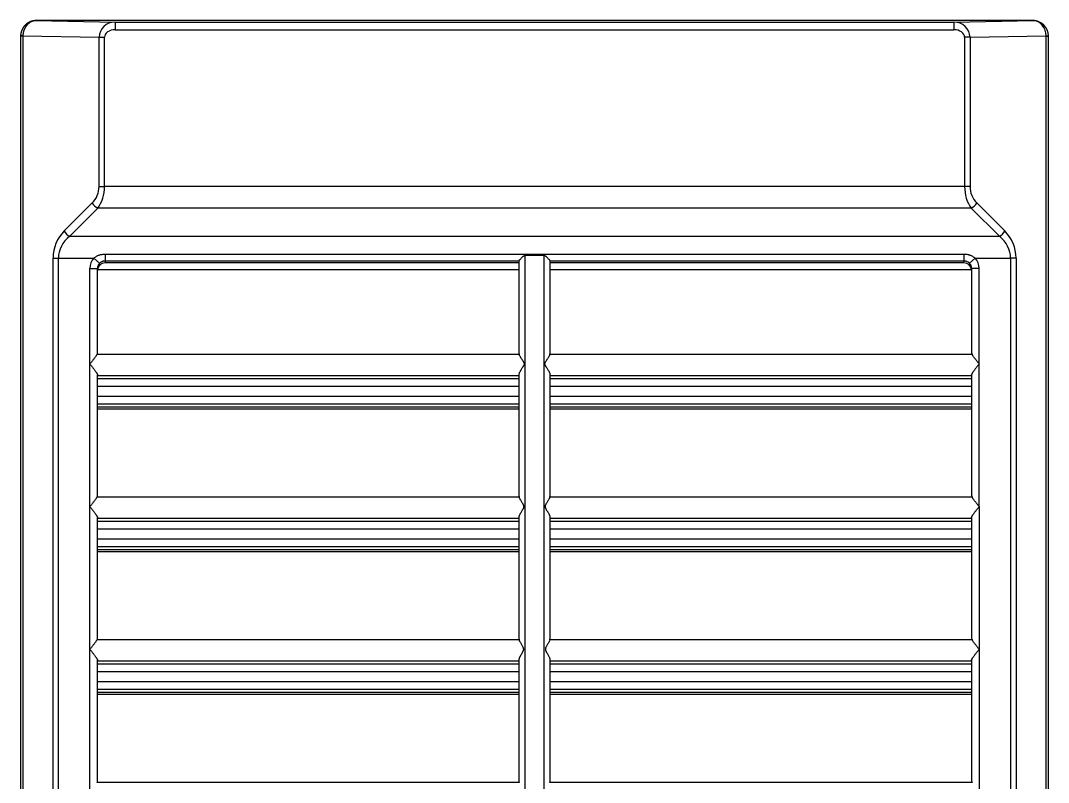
# Model space of a CAD drawing. Header units: millimetres. Extents: x -36 to 4467, y 2 to 3322.
# Drawn here: x 1677.8 to 1744.8, y 1483.2 to 1532.9 of the extents above; entities that cross this region are included whole.
import ezdxf

# ---------------------------------------------------------------- set-up
doc = ezdxf.new("R2010")
doc.units = ezdxf.units.MM

msp = doc.modelspace()

# ---------------------------------------------------------------- linework, layer by layer
for p, q in [((1678.767, 1532.891), (1678.773, 1532.897)), ((1743.772, 1532.897), (1678.773, 1532.897)), ((1743.772, 1532.897), (1743.778, 1532.891)), ((1678.066, 1532.604), (1678.057, 1532.596)), ((1678.767, 1532.891), (1683.928, 1532.801)), ((1683.928, 1532.801), (1683.928, 1532.301)), ((1683.928, 1532.801), (1738.617, 1532.801)), ((1683.928, 1532.301), (1738.617, 1532.301)), ((1738.617, 1532.801), (1743.778, 1532.891)), ((1738.617, 1532.801), (1738.617, 1532.301)), ((1744.488, 1532.596), (1744.48, 1532.604)), ((1677.763, 1531.888), (1677.763, 1420.413)), ((1677.91, 1531.888), (1677.763, 1531.888)), ((1677.91, 1531.894), (1677.91, 1420.415)), ((1677.91, 1531.894), (1682.876, 1531.807)), ((1682.876, 1522.076), (1682.876, 1531.807)), ((1682.876, 1531.807), (1683.23, 1531.807)), ((1683.23, 1522.076), (1683.23, 1531.807)), ((1739.669, 1531.807), (1739.315, 1531.807)), ((1739.315, 1531.807), (1739.315, 1522.076)), ((1739.669, 1531.807), (1744.635, 1531.894)), ((1739.669, 1531.807), (1739.669, 1522.076)), ((1744.635, 1531.888), (1744.782, 1531.888)), ((1744.635, 1420.411), (1744.635, 1531.888)), ((1744.782, 1420.404), (1744.782, 1531.888)), ((1682.876, 1522.076), (1683.23, 1522.076)), ((1739.315, 1522.076), (1683.23, 1522.076)), ((1739.669, 1522.076), (1739.315, 1522.076)), ((1680.608, 1519.186), (1682.437, 1521.015)), ((1740.108, 1521.015), (1741.937, 1519.186)), ((1680.962, 1518.833), (1682.79, 1520.661)), ((1739.755, 1520.661), (1682.79, 1520.661)), ((1739.755, 1520.661), (1741.583, 1518.833)), ((1680.962, 1518.833), (1741.583, 1518.833)), ((1683.273, 1517.675), (1683.273, 1517.239)), ((1683.273, 1517.675), (1739.273, 1517.675)), ((1710.673, 1517.597), (1711.873, 1517.597)), ((1710.673, 1420.756), (1710.673, 1517.597)), ((1711.873, 1517.597), (1711.873, 1420.756)), ((1739.273, 1517.675), (1739.273, 1517.239)), ((1679.876, 1517.419), (1680.23, 1517.419)), ((1679.876, 1420.583), (1679.876, 1517.419)), ((1680.23, 1420.583), (1680.23, 1517.419)), ((1680.23, 1517.419), (1682.54, 1517.419)), ((1682.54, 1517.419), (1682.906, 1517.079)), ((1683.273, 1517.239), (1683.273, 1517.099)), ((1683.273, 1517.239), (1710.273, 1517.239)), ((1710.273, 1517.099), (1683.273, 1517.099)), ((1710.273, 1511.18), (1710.273, 1517.245)), ((1712.273, 1517.245), (1712.273, 1511.18)), ((1712.273, 1517.239), (1739.273, 1517.239)), ((1739.273, 1517.099), (1712.273, 1517.099)), ((1739.273, 1517.099), (1739.273, 1517.239)), ((1740.006, 1517.419), (1739.639, 1517.079)), ((1740.006, 1517.419), (1742.315, 1517.419)), ((1742.315, 1517.419), (1742.315, 1420.583)), ((1742.669, 1517.419), (1742.315, 1517.419)), ((1742.669, 1517.419), (1742.669, 1420.583)), ((1682.273, 1510.514), (1682.273, 1516.738)), ((1682.273, 1516.738), (1682.773, 1516.738)), ((1682.773, 1511.25), (1682.773, 1516.738)), ((1710.273, 1516.646), (1682.775, 1516.646)), ((1739.77, 1516.646), (1712.273, 1516.646)), ((1740.273, 1516.738), (1739.773, 1516.738)), ((1739.773, 1516.738), (1739.773, 1511.25)), ((1740.273, 1510.514), (1740.273, 1516.738)), ((1710.278, 1511.136), (1682.743, 1511.136)), ((1739.802, 1511.136), (1712.267, 1511.136)), ((1682.273, 1501.214), (1682.273, 1510.514)), ((1740.273, 1501.214), (1740.273, 1510.514)), ((1682.773, 1501.95), (1682.773, 1509.807)), ((1682.773, 1509.764), (1710.273, 1509.764)), ((1682.773, 1509.56), (1710.273, 1509.56)), ((1710.273, 1501.876), (1710.273, 1509.853)), ((1712.272, 1509.56), (1739.773, 1509.56)), ((1712.273, 1509.853), (1712.273, 1501.876)), ((1712.273, 1509.764), (1739.773, 1509.764)), ((1739.773, 1509.807), (1739.773, 1501.95)), ((1682.773, 1509.062), (1710.273, 1509.062)), ((1712.272, 1509.062), (1739.773, 1509.062)), ((1710.273, 1508.399), (1682.773, 1508.399)), ((1739.773, 1508.399), (1712.272, 1508.399)), ((1710.273, 1507.9), (1682.773, 1507.9)), ((1710.273, 1507.697), (1682.773, 1507.697)), ((1710.273, 1507.569), (1682.773, 1507.569)), ((1739.773, 1507.9), (1712.272, 1507.9)), ((1739.773, 1507.697), (1712.273, 1507.697)), ((1739.773, 1507.569), (1712.273, 1507.569)), ((1710.277, 1501.836), (1682.743, 1501.836)), ((1739.802, 1501.836), (1712.268, 1501.836)), ((1682.273, 1491.914), (1682.273, 1501.214)), ((1740.273, 1501.214), (1740.273, 1491.914)), ((1682.773, 1492.65), (1682.773, 1500.507)), ((1682.773, 1500.464), (1710.273, 1500.464)), ((1682.773, 1500.26), (1710.273, 1500.26)), ((1710.273, 1492.573), (1710.273, 1500.556)), ((1712.272, 1500.26), (1739.773, 1500.26)), ((1712.273, 1500.556), (1712.273, 1492.573)), ((1712.273, 1500.464), (1739.773, 1500.464)), ((1739.773, 1500.507), (1739.773, 1492.65)), ((1682.773, 1499.762), (1710.273, 1499.762)), ((1712.272, 1499.762), (1739.773, 1499.762)), ((1710.273, 1499.099), (1682.773, 1499.099)), ((1739.773, 1499.099), (1712.272, 1499.099)), ((1710.273, 1498.6), (1682.773, 1498.6)), ((1710.273, 1498.397), (1682.773, 1498.397)), ((1710.273, 1498.269), (1682.773, 1498.269)), ((1739.773, 1498.6), (1712.272, 1498.6)), ((1739.773, 1498.397), (1712.273, 1498.397)), ((1739.773, 1498.269), (1712.273, 1498.269)), ((1710.276, 1492.536), (1682.743, 1492.536)), ((1739.802, 1492.536), (1712.269, 1492.536)), ((1682.273, 1482.614), (1682.273, 1491.914)), ((1740.273, 1491.914), (1740.273, 1482.614)), ((1682.773, 1483.35), (1682.773, 1491.207)), ((1682.773, 1491.164), (1710.273, 1491.164)), ((1682.773, 1490.96), (1710.273, 1490.96)), ((1710.273, 1483.269), (1710.273, 1491.258)), ((1712.272, 1490.96), (1739.773, 1490.96)), ((1712.273, 1491.258), (1712.273, 1483.269)), ((1712.273, 1491.164), (1739.773, 1491.164)), ((1739.773, 1491.207), (1739.773, 1483.35)), ((1682.773, 1490.462), (1710.273, 1490.462)), ((1712.272, 1490.462), (1739.773, 1490.462)), ((1710.273, 1489.799), (1682.773, 1489.799)), ((1739.773, 1489.799), (1712.272, 1489.799)), ((1710.273, 1489.3), (1682.773, 1489.3)), ((1710.273, 1489.097), (1682.773, 1489.097)), ((1710.273, 1488.969), (1682.773, 1488.969)), ((1739.773, 1489.3), (1712.272, 1489.3)), ((1739.773, 1489.097), (1712.273, 1489.097)), ((1739.773, 1488.969), (1712.273, 1488.969)), ((1710.276, 1483.236), (1682.743, 1483.236)), ((1739.802, 1483.236), (1712.269, 1483.236))]:
    msp.add_line(p, q)
for centre, radius, start, end in [((1681.376, 1522.076), 1.5, 315, 0), ((1741.169, 1522.076), 1.5, 180, 225), ((1682.376, 1517.419), 2.5, 135, 180), ((1740.169, 1517.419), 2.5, 0, 45)]:
    msp.add_arc(centre, radius, start, end)
for centre, major_axis, ratio, start_param, end_param in [((1678.773, 1531.897), (0.707, 0.707), 0.999695, 0.785246, 1.128676), ((1743.772, 1531.897), (0.707, -0.707), 0.999695, 1.570793, 2.356347), ((1683.937, 1531.801), (-1.061, 0.019), 0.942785, 4.737071, 6.295526), ((1683.937, 1531.801), (0.707, -0.012), 0.707053, 1.595478, 3.153934), ((1738.608, 1531.801), (1.061, 0.019), 0.942785, 6.270844, 7.8293), ((1738.608, 1531.801), (0.707, 0.012), 0.707053, 6.270844, 7.8293), ((1743.778, 1531.891), (-0.935, 0.365), 0.994995, 3.524353, 5.082808), ((1743.778, 1531.891), (-0.031, 1), 0.857032, 4.688091, 6.246547), ((1678.755, 1531.879), (-0.383, 0.926), 0.987931, 1.16166, 1.174309), ((1744.282, 1531.894), (-0.5, -0.006), 0.01243, 2.356117, 3.158825), ((1744.144, 1531.879), (0.187, 0.466), 0.975947, 5.102961, 5.115608), ((1681.73, 1522.076), (0, 2), 0.75, 3.926991, 4.712389), ((1740.815, 1522.076), (0, 2), 0.75, 1.570796, 2.356194), ((1682.79, 1521.015), (-0.354, 0.354), 0.57735, 1.047198, 2.094395), ((1739.755, 1521.015), (0.354, 0.354), 0.57735, 4.18879, 5.235988), ((1682.73, 1517.419), (-2.5, 0), 0.8, 5.497787, 6.283185), ((1680.962, 1519.186), (-0.354, 0.354), 0.57735, 1.047198, 2.094395), ((1741.583, 1519.186), (0.354, 0.354), 0.57735, 4.18879, 5.235988), ((1739.815, 1517.419), (-2.5, 0), 0.8, 3.141593, 3.926991), ((1683.273, 1516.738), (0, -1), 0.999848, 3.964254, 4.712389), ((1683.273, 1516.738), (0, 0.5), 0.999543, 0.822661, 1.570796), ((1683.273, 1516.599), (0, -0.5), 0.999848, 3.141593, 4.61781), ((1739.273, 1516.599), (0, 0.5), 0.999848, 4.806968, 6.283185), ((1739.273, 1516.738), (0, 0.5), 0.999543, 4.712389, 5.460524), ((1739.273, 1516.738), (0, 1), 0.999848, 4.712389, 5.460524), ((1683.273, 1516.6), (0.5, 0), 0.974923, 3.047013, 3.141592), ((1739.273, 1516.6), (-0.5, 0), 0.974923, 3.141593, 3.236172), ((1682.273, 1511.25), (-0.5, 0), 0.674509, 2.795963, 3.141593), ((1710.673, 1511.18), (-0.4, 0), 0.674763, 0, 0.165042), ((1711.873, 1511.18), (0.4, 0), 0.674763, 6.118143, 6.283185), ((1740.273, 1511.25), (-0.5, 0), 0.674509, 0, 0.34563), ((1682.273, 1501.95), (-0.5, 0), 0.674509, 2.795963, 3.141593), ((1710.673, 1501.876), (-0.4, 0), 0.674763, 0, 0.151892), ((1711.873, 1501.876), (0.4, 0), 0.674763, 6.131293, 6.283185), ((1740.273, 1501.95), (-0.5, 0), 0.674509, 0, 0.34563), ((1682.273, 1492.65), (-0.5, 0), 0.674509, 2.795963, 3.141593), ((1710.673, 1492.573), (-0.4, 0), 0.674763, 0, 0.138769), ((1711.873, 1492.573), (0.4, 0), 0.674763, 6.144417, 6.283185), ((1740.273, 1492.65), (-0.5, 0), 0.674509, 0, 0.34563), ((1682.273, 1483.35), (-0.5, 0), 0.674509, 2.795963, 3.141593), ((1740.273, 1483.35), (-0.5, 0), 0.674509, 0, 0.34563), ((1710.673, 1483.269), (0.4, 0), 0.674763, 3.141593, 3.267262), ((1711.873, 1483.269), (-0.4, 0), 0.674763, 3.015923, 3.141593)]:
    msp.add_ellipse(centre, major_axis=major_axis, ratio=ratio, start_param=start_param, end_param=end_param)
for points, knots in [([(1678.767, 1532.888), (1678.761, 1532.888), (1678.751, 1532.888), (1678.735, 1532.888), (1678.719, 1532.888), (1678.703, 1532.887), (1678.687, 1532.886), (1678.671, 1532.885), (1678.656, 1532.884), (1678.64, 1532.882), (1678.624, 1532.88), (1678.609, 1532.878), (1678.594, 1532.876), (1678.578, 1532.873), (1678.563, 1532.87), (1678.548, 1532.867), (1678.533, 1532.864), (1678.518, 1532.86), (1678.503, 1532.857), (1678.489, 1532.853), (1678.474, 1532.848), (1678.46, 1532.844), (1678.446, 1532.839), (1678.431, 1532.834), (1678.417, 1532.829), (1678.403, 1532.824), (1678.39, 1532.819), (1678.376, 1532.813), (1678.362, 1532.807), (1678.349, 1532.801), (1678.336, 1532.795), (1678.323, 1532.789), (1678.31, 1532.782), (1678.297, 1532.775), (1678.284, 1532.768), (1678.272, 1532.761), (1678.259, 1532.754), (1678.247, 1532.747), (1678.235, 1532.739), (1678.223, 1532.732), (1678.211, 1532.724), (1678.2, 1532.716), (1678.188, 1532.708), (1678.177, 1532.699), (1678.166, 1532.691), (1678.155, 1532.683), (1678.144, 1532.674), (1678.133, 1532.665), (1678.123, 1532.657), (1678.112, 1532.648), (1678.102, 1532.639), (1678.092, 1532.629), (1678.082, 1532.62), (1678.072, 1532.611), (1678.063, 1532.601), (1678.053, 1532.592), (1678.044, 1532.582), (1678.035, 1532.573), (1678.026, 1532.563), (1678.017, 1532.553), (1678.009, 1532.543), (1678, 1532.533), (1677.992, 1532.523), (1677.984, 1532.513), (1677.976, 1532.503), (1677.968, 1532.492), (1677.96, 1532.482), (1677.953, 1532.472), (1677.945, 1532.461), (1677.938, 1532.451), (1677.931, 1532.44), (1677.924, 1532.43), (1677.918, 1532.419), (1677.911, 1532.408), (1677.905, 1532.398), (1677.898, 1532.387), (1677.892, 1532.376), (1677.886, 1532.365), (1677.881, 1532.355), (1677.875, 1532.344), (1677.869, 1532.333), (1677.864, 1532.322), (1677.859, 1532.311), (1677.854, 1532.3), (1677.849, 1532.289), (1677.844, 1532.278), (1677.839, 1532.267), (1677.835, 1532.256), (1677.83, 1532.245), (1677.826, 1532.234), (1677.822, 1532.223), (1677.818, 1532.212), (1677.814, 1532.202), (1677.811, 1532.191), (1677.807, 1532.18), (1677.804, 1532.169), (1677.8, 1532.158), (1677.797, 1532.147), (1677.794, 1532.136), (1677.791, 1532.125), (1677.788, 1532.114), (1677.786, 1532.103), (1677.783, 1532.092), (1677.781, 1532.081), (1677.779, 1532.07), (1677.776, 1532.06), (1677.774, 1532.049), (1677.772, 1532.038), (1677.771, 1532.027), (1677.769, 1532.017), (1677.767, 1532.006), (1677.766, 1531.995), (1677.765, 1531.985), (1677.763, 1531.974), (1677.762, 1531.963), (1677.761, 1531.953), (1677.76, 1531.942), (1677.759, 1531.932), (1677.759, 1531.921), (1677.758, 1531.911), (1677.758, 1531.904), (1677.758, 1531.9)], [0, 0, 0, 0, 0.010374, 0.020715, 0.031025, 0.041302, 0.051547, 0.06176, 0.071939, 0.082085, 0.092199, 0.102279, 0.112325, 0.122338, 0.132317, 0.142262, 0.152173, 0.16205, 0.171893, 0.181701, 0.191475, 0.201215, 0.21092, 0.22059, 0.230226, 0.239826, 0.249392, 0.258924, 0.26842, 0.277881, 0.287307, 0.296698, 0.306054, 0.315376, 0.324662, 0.333913, 0.343129, 0.352309, 0.361455, 0.370566, 0.379642, 0.388683, 0.397689, 0.40666, 0.415596, 0.424497, 0.433363, 0.442195, 0.450992, 0.459755, 0.468482, 0.477176, 0.485835, 0.494459, 0.50305, 0.511606, 0.520128, 0.528616, 0.53707, 0.54549, 0.553876, 0.562229, 0.570548, 0.578834, 0.587086, 0.595305, 0.603491, 0.611644, 0.619764, 0.627851, 0.635906, 0.643928, 0.651917, 0.659874, 0.667799, 0.675692, 0.683554, 0.691383, 0.69918, 0.706947, 0.714681, 0.722385, 0.730057, 0.737698, 0.745309, 0.752889, 0.760438, 0.767957, 0.775445, 0.782904, 0.790333, 0.797731, 0.8051, 0.81244, 0.81975, 0.827031, 0.834283, 0.841506, 0.8487, 0.855865, 0.863002, 0.870111, 0.877192, 0.884244, 0.891269, 0.898266, 0.905235, 0.912177, 0.919092, 0.92598, 0.932841, 0.939674, 0.946482, 0.953263, 0.960017, 0.966746, 0.973448, 0.980124, 0.986775, 0.9934, 1, 1, 1, 1]), ([(1678.767, 1532.891), (1678.762, 1532.891), (1678.753, 1532.891), (1678.738, 1532.89), (1678.724, 1532.889), (1678.71, 1532.888), (1678.696, 1532.887), (1678.682, 1532.885), (1678.669, 1532.883), (1678.655, 1532.881), (1678.641, 1532.879), (1678.628, 1532.876), (1678.614, 1532.873), (1678.601, 1532.87), (1678.588, 1532.867), (1678.575, 1532.863), (1678.561, 1532.859), (1678.549, 1532.855), (1678.536, 1532.851), (1678.523, 1532.847), (1678.51, 1532.842), (1678.498, 1532.837), (1678.485, 1532.832), (1678.473, 1532.826), (1678.461, 1532.821), (1678.449, 1532.815), (1678.437, 1532.809), (1678.425, 1532.803), (1678.414, 1532.797), (1678.402, 1532.79), (1678.391, 1532.784), (1678.379, 1532.777), (1678.368, 1532.77), (1678.357, 1532.763), (1678.346, 1532.756), (1678.335, 1532.748), (1678.325, 1532.74), (1678.314, 1532.733), (1678.304, 1532.725), (1678.294, 1532.717), (1678.284, 1532.709), (1678.274, 1532.7), (1678.264, 1532.692), (1678.254, 1532.683), (1678.245, 1532.675), (1678.235, 1532.666), (1678.226, 1532.657), (1678.217, 1532.648), (1678.208, 1532.639), (1678.199, 1532.629), (1678.19, 1532.62), (1678.182, 1532.611), (1678.173, 1532.601), (1678.165, 1532.591), (1678.157, 1532.582), (1678.149, 1532.572), (1678.141, 1532.562), (1678.133, 1532.552), (1678.126, 1532.542), (1678.118, 1532.532), (1678.111, 1532.522), (1678.104, 1532.512), (1678.097, 1532.501), (1678.09, 1532.491), (1678.084, 1532.481), (1678.077, 1532.47), (1678.071, 1532.46), (1678.064, 1532.449), (1678.058, 1532.439), (1678.052, 1532.428), (1678.046, 1532.417), (1678.041, 1532.407), (1678.035, 1532.396), (1678.029, 1532.385), (1678.024, 1532.375), (1678.019, 1532.364), (1678.014, 1532.353), (1678.009, 1532.342), (1678.004, 1532.331), (1678, 1532.321), (1677.995, 1532.31), (1677.991, 1532.299), (1677.986, 1532.288), (1677.982, 1532.277), (1677.978, 1532.266), (1677.974, 1532.256), (1677.971, 1532.245), (1677.967, 1532.234), (1677.963, 1532.223), (1677.96, 1532.212), (1677.957, 1532.202), (1677.954, 1532.191), (1677.951, 1532.18), (1677.948, 1532.169), (1677.945, 1532.159), (1677.942, 1532.148), (1677.94, 1532.137), (1677.937, 1532.127), (1677.935, 1532.116), (1677.933, 1532.106), (1677.931, 1532.095), (1677.929, 1532.085), (1677.927, 1532.074), (1677.925, 1532.064), (1677.923, 1532.053), (1677.922, 1532.043), (1677.92, 1532.033), (1677.919, 1532.023), (1677.918, 1532.012), (1677.916, 1532.002), (1677.915, 1531.992), (1677.914, 1531.982), (1677.913, 1531.972), (1677.913, 1531.962), (1677.912, 1531.952), (1677.911, 1531.942), (1677.911, 1531.932), (1677.91, 1531.923), (1677.91, 1531.913), (1677.91, 1531.903), (1677.91, 1531.897), (1677.91, 1531.894)], [0, 0, 0, 0, 0.010787, 0.021534, 0.032239, 0.042904, 0.053527, 0.06411, 0.074651, 0.085152, 0.095611, 0.10603, 0.116408, 0.126744, 0.13704, 0.147296, 0.15751, 0.167683, 0.177816, 0.187907, 0.197958, 0.207968, 0.217937, 0.227866, 0.237753, 0.2476, 0.257406, 0.267172, 0.276897, 0.286581, 0.296224, 0.305826, 0.315388, 0.32491, 0.33439, 0.343831, 0.35323, 0.362589, 0.371907, 0.381185, 0.390422, 0.399619, 0.408775, 0.417891, 0.426966, 0.436001, 0.444995, 0.453949, 0.462862, 0.471736, 0.480568, 0.489361, 0.498113, 0.506825, 0.515496, 0.524127, 0.532718, 0.541269, 0.549779, 0.55825, 0.56668, 0.57507, 0.58342, 0.591729, 0.599999, 0.608229, 0.616418, 0.624568, 0.632677, 0.640747, 0.648777, 0.656766, 0.664716, 0.672626, 0.680496, 0.688326, 0.696117, 0.703868, 0.711579, 0.71925, 0.726882, 0.734474, 0.742026, 0.749539, 0.757012, 0.764446, 0.77184, 0.779195, 0.78651, 0.793786, 0.801022, 0.808219, 0.815377, 0.822496, 0.829575, 0.836615, 0.843617, 0.850578, 0.857501, 0.864385, 0.87123, 0.878035, 0.884802, 0.89153, 0.898219, 0.90487, 0.911481, 0.918054, 0.924588, 0.931084, 0.937541, 0.943959, 0.950339, 0.956681, 0.962984, 0.969249, 0.975475, 0.981664, 0.987814, 0.993926, 1, 1, 1, 1]), ([(1677.91, 1531.894), (1677.886, 1531.895), (1677.865, 1531.895), (1677.829, 1531.896), (1677.813, 1531.897), (1677.788, 1531.898), (1677.779, 1531.898), (1677.766, 1531.899), (1677.763, 1531.9), (1677.763, 1531.9)], [0, 0, 0, 0, 0.25, 0.25, 0.5, 0.5, 0.75, 0.75, 1, 1, 1, 1]), ([(1682.54, 1517.419), (1682.59, 1517.462), (1682.644, 1517.499), (1682.73, 1517.547), (1682.76, 1517.562), (1682.821, 1517.589), (1682.852, 1517.601), (1682.914, 1517.622), (1682.946, 1517.631), (1683.01, 1517.647), (1683.075, 1517.66), (1683.14, 1517.668), (1683.206, 1517.673), (1683.239, 1517.675), (1683.273, 1517.675)], [0, 0, 0, 0, 0.25, 0.25, 0.375, 0.375, 0.5, 0.5, 0.625, 0.625, 0.75, 0.875, 0.875, 1, 1, 1, 1]), ([(1710.273, 1517.245), (1710.273, 1517.25), (1710.276, 1517.258), (1710.284, 1517.27), (1710.286, 1517.273), (1710.289, 1517.278), (1710.292, 1517.281), (1710.298, 1517.29), (1710.308, 1517.303), (1710.321, 1517.318), (1710.334, 1517.334), (1710.341, 1517.342), (1710.364, 1517.367), (1710.38, 1517.384), (1710.406, 1517.412), (1710.415, 1517.421), (1710.434, 1517.44), (1710.444, 1517.449), (1710.473, 1517.478), (1710.494, 1517.497), (1710.527, 1517.525), (1710.538, 1517.535), (1710.562, 1517.553), (1710.574, 1517.561), (1710.593, 1517.573), (1710.6, 1517.576), (1710.613, 1517.583), (1710.621, 1517.586), (1710.635, 1517.591), (1710.642, 1517.593), (1710.657, 1517.596), (1710.665, 1517.597), (1710.673, 1517.597)], [0, 0, 0, 0, 0.125, 0.125, 0.15625, 0.15625, 0.1875, 0.1875, 0.25, 0.3125, 0.3125, 0.375, 0.375, 0.5, 0.5, 0.5625, 0.5625, 0.625, 0.625, 0.75, 0.75, 0.8125, 0.8125, 0.875, 0.875, 0.90625, 0.90625, 0.9375, 0.9375, 0.96875, 0.96875, 1, 1, 1, 1]), ([(1711.873, 1517.597), (1711.888, 1517.597), (1711.903, 1517.594), (1711.932, 1517.584), (1711.945, 1517.577), (1711.971, 1517.561), (1711.983, 1517.553), (1712.007, 1517.535), (1712.018, 1517.526), (1712.051, 1517.497), (1712.072, 1517.478), (1712.101, 1517.449), (1712.111, 1517.44), (1712.13, 1517.421), (1712.139, 1517.412), (1712.165, 1517.384), (1712.181, 1517.367), (1712.204, 1517.342), (1712.211, 1517.334), (1712.224, 1517.318), (1712.237, 1517.304), (1712.247, 1517.29), (1712.256, 1517.278), (1712.26, 1517.273), (1712.269, 1517.258), (1712.273, 1517.25), (1712.273, 1517.245)], [0, 0, 0, 0, 0.0625, 0.0625, 0.125, 0.125, 0.1875, 0.1875, 0.25, 0.25, 0.375, 0.375, 0.4375, 0.4375, 0.5, 0.5, 0.625, 0.625, 0.6875, 0.6875, 0.75, 0.8125, 0.8125, 0.875, 0.875, 1, 1, 1, 1]), ([(1739.273, 1517.675), (1739.339, 1517.675), (1739.405, 1517.67), (1739.502, 1517.654), (1739.534, 1517.647), (1739.583, 1517.635), (1739.599, 1517.631), (1739.63, 1517.622), (1739.646, 1517.617), (1739.724, 1517.59), (1739.784, 1517.564), (1739.871, 1517.516), (1739.899, 1517.499), (1739.954, 1517.461), (1739.98, 1517.44), (1740.006, 1517.419)], [0, 0, 0, 0, 0.25, 0.25, 0.375, 0.375, 0.4375, 0.4375, 0.5, 0.5, 0.75, 0.75, 0.875, 0.875, 1, 1, 1, 1]), ([(1682.906, 1517.079), (1682.93, 1517.104), (1682.955, 1517.127), (1682.997, 1517.156), (1683.011, 1517.165), (1683.041, 1517.182), (1683.057, 1517.19), (1683.088, 1517.204), (1683.104, 1517.21), (1683.137, 1517.22), (1683.17, 1517.229), (1683.204, 1517.234), (1683.238, 1517.238), (1683.255, 1517.239), (1683.273, 1517.239)], [0, 0, 0, 0, 0.25, 0.25, 0.375, 0.375, 0.5, 0.5, 0.625, 0.625, 0.75, 0.875, 0.875, 1, 1, 1, 1]), ([(1739.273, 1517.239), (1739.307, 1517.239), (1739.341, 1517.235), (1739.391, 1517.225), (1739.408, 1517.221), (1739.432, 1517.213), (1739.441, 1517.21), (1739.457, 1517.204), (1739.465, 1517.2), (1739.504, 1517.183), (1739.533, 1517.167), (1739.575, 1517.137), (1739.589, 1517.126), (1739.615, 1517.103), (1739.627, 1517.091), (1739.639, 1517.079)], [0, 0, 0, 0, 0.25, 0.25, 0.375, 0.375, 0.4375, 0.4375, 0.5, 0.5, 0.75, 0.75, 0.875, 0.875, 1, 1, 1, 1]), ([(1710.273, 1509.853), (1710.273, 1509.87), (1710.276, 1509.889), (1710.286, 1509.92), (1710.29, 1509.931), (1710.299, 1509.953), (1710.304, 1509.965), (1710.321, 1510), (1710.334, 1510.025), (1710.356, 1510.063), (1710.364, 1510.076), (1710.38, 1510.102), (1710.388, 1510.116), (1710.413, 1510.156), (1710.431, 1510.183), (1710.468, 1510.239), (1710.486, 1510.267), (1710.515, 1510.31), (1710.524, 1510.324), (1710.544, 1510.354), (1710.553, 1510.369), (1710.572, 1510.399), (1710.581, 1510.414), (1710.593, 1510.438), (1710.597, 1510.445), (1710.604, 1510.462), (1710.608, 1510.47), (1710.613, 1510.487), (1710.615, 1510.496), (1710.616, 1510.509), (1710.616, 1510.514), (1710.616, 1510.523), (1710.615, 1510.527), (1710.613, 1510.54), (1710.611, 1510.549), (1710.605, 1510.566), (1710.601, 1510.574), (1710.59, 1510.598), (1710.581, 1510.613), (1710.563, 1510.644), (1710.554, 1510.658), (1710.535, 1510.688), (1710.526, 1510.702), (1710.506, 1510.731), (1710.497, 1510.746), (1710.469, 1510.788), (1710.45, 1510.816), (1710.415, 1510.87), (1710.398, 1510.897), (1710.374, 1510.936), (1710.366, 1510.949), (1710.351, 1510.975), (1710.343, 1510.988), (1710.323, 1511.025), (1710.311, 1511.049), (1710.291, 1511.094), (1710.283, 1511.116), (1710.278, 1511.136)], [0, 0, 0, 0, 0.0625, 0.0625, 0.09375, 0.09375, 0.125, 0.125, 0.1875, 0.1875, 0.21875, 0.21875, 0.25, 0.25, 0.3125, 0.3125, 0.375, 0.375, 0.40625, 0.40625, 0.4375, 0.4375, 0.46875, 0.46875, 0.484375, 0.484375, 0.5, 0.5, 0.515625, 0.515625, 0.523438, 0.523438, 0.53125, 0.53125, 0.546875, 0.546875, 0.5625, 0.5625, 0.59375, 0.59375, 0.625, 0.625, 0.65625, 0.65625, 0.6875, 0.6875, 0.75, 0.75, 0.8125, 0.8125, 0.84375, 0.84375, 0.875, 0.875, 0.9375, 0.9375, 1, 1, 1, 1]), ([(1712.267, 1511.136), (1712.262, 1511.116), (1712.254, 1511.094), (1712.239, 1511.06), (1712.234, 1511.049), (1712.222, 1511.025), (1712.215, 1511.013), (1712.195, 1510.975), (1712.179, 1510.949), (1712.147, 1510.897), (1712.13, 1510.87), (1712.103, 1510.829), (1712.094, 1510.815), (1712.076, 1510.787), (1712.066, 1510.773), (1712.038, 1510.73), (1712.019, 1510.702), (1711.991, 1510.658), (1711.981, 1510.643), (1711.963, 1510.613), (1711.955, 1510.597), (1711.943, 1510.573), (1711.94, 1510.565), (1711.934, 1510.548), (1711.932, 1510.539), (1711.929, 1510.521), (1711.929, 1510.512), (1711.931, 1510.495), (1711.933, 1510.486), (1711.938, 1510.469), (1711.941, 1510.461), (1711.948, 1510.444), (1711.952, 1510.436), (1711.965, 1510.413), (1711.974, 1510.398), (1711.993, 1510.368), (1712.002, 1510.353), (1712.021, 1510.324), (1712.03, 1510.31), (1712.059, 1510.267), (1712.078, 1510.238), (1712.114, 1510.182), (1712.132, 1510.155), (1712.166, 1510.102), (1712.181, 1510.076), (1712.203, 1510.038), (1712.21, 1510.025), (1712.223, 1510), (1712.23, 1509.988), (1712.246, 1509.953), (1712.256, 1509.931), (1712.265, 1509.899), (1712.268, 1509.889), (1712.272, 1509.87), (1712.273, 1509.861), (1712.273, 1509.853)], [0, 0, 0, 0, 0.0625, 0.0625, 0.09375, 0.09375, 0.125, 0.125, 0.1875, 0.1875, 0.25, 0.25, 0.28125, 0.28125, 0.3125, 0.3125, 0.375, 0.375, 0.40625, 0.40625, 0.4375, 0.4375, 0.453125, 0.453125, 0.46875, 0.46875, 0.484375, 0.484375, 0.5, 0.5, 0.515625, 0.515625, 0.53125, 0.53125, 0.5625, 0.5625, 0.59375, 0.59375, 0.625, 0.625, 0.6875, 0.6875, 0.75, 0.75, 0.8125, 0.8125, 0.84375, 0.84375, 0.875, 0.875, 0.9375, 0.9375, 0.96875, 0.96875, 1, 1, 1, 1]), ([(1710.273, 1500.556), (1710.273, 1500.573), (1710.276, 1500.591), (1710.285, 1500.622), (1710.289, 1500.633), (1710.296, 1500.649), (1710.298, 1500.655), (1710.303, 1500.667), (1710.306, 1500.672), (1710.319, 1500.701), (1710.332, 1500.726), (1710.353, 1500.763), (1710.36, 1500.776), (1710.375, 1500.802), (1710.383, 1500.816), (1710.407, 1500.856), (1710.424, 1500.883), (1710.459, 1500.938), (1710.476, 1500.966), (1710.503, 1501.009), (1710.512, 1501.024), (1710.529, 1501.053), (1710.537, 1501.068), (1710.554, 1501.099), (1710.561, 1501.114), (1710.575, 1501.147), (1710.58, 1501.164), (1710.585, 1501.189), (1710.587, 1501.198), (1710.587, 1501.216), (1710.587, 1501.224), (1710.585, 1501.242), (1710.583, 1501.25), (1710.579, 1501.267), (1710.576, 1501.276), (1710.567, 1501.3), (1710.56, 1501.316), (1710.545, 1501.347), (1710.536, 1501.362), (1710.519, 1501.392), (1710.511, 1501.406), (1710.493, 1501.435), (1710.484, 1501.45), (1710.458, 1501.492), (1710.44, 1501.519), (1710.407, 1501.573), (1710.391, 1501.6), (1710.368, 1501.639), (1710.36, 1501.652), (1710.346, 1501.677), (1710.339, 1501.69), (1710.319, 1501.727), (1710.308, 1501.75), (1710.294, 1501.784), (1710.29, 1501.794), (1710.282, 1501.816), (1710.279, 1501.826), (1710.277, 1501.836)], [0, 0, 0, 0, 0.0625, 0.0625, 0.09375, 0.09375, 0.109375, 0.109375, 0.125, 0.125, 0.1875, 0.1875, 0.21875, 0.21875, 0.25, 0.25, 0.3125, 0.3125, 0.375, 0.375, 0.40625, 0.40625, 0.4375, 0.4375, 0.46875, 0.46875, 0.5, 0.5, 0.515625, 0.515625, 0.53125, 0.53125, 0.546875, 0.546875, 0.5625, 0.5625, 0.59375, 0.59375, 0.625, 0.625, 0.65625, 0.65625, 0.6875, 0.6875, 0.75, 0.75, 0.8125, 0.8125, 0.84375, 0.84375, 0.875, 0.875, 0.9375, 0.9375, 0.96875, 0.96875, 1, 1, 1, 1]), ([(1712.268, 1501.836), (1712.263, 1501.816), (1712.256, 1501.795), (1712.242, 1501.762), (1712.237, 1501.75), (1712.225, 1501.727), (1712.219, 1501.714), (1712.2, 1501.677), (1712.185, 1501.652), (1712.154, 1501.6), (1712.138, 1501.573), (1712.104, 1501.519), (1712.086, 1501.491), (1712.051, 1501.434), (1712.033, 1501.405), (1712.008, 1501.36), (1712, 1501.345), (1711.984, 1501.314), (1711.977, 1501.298), (1711.968, 1501.274), (1711.965, 1501.265), (1711.961, 1501.248), (1711.96, 1501.24), (1711.958, 1501.222), (1711.958, 1501.213), (1711.959, 1501.196), (1711.96, 1501.187), (1711.965, 1501.161), (1711.971, 1501.145), (1711.985, 1501.113), (1711.992, 1501.097), (1712.009, 1501.067), (1712.017, 1501.052), (1712.034, 1501.022), (1712.043, 1501.008), (1712.069, 1500.965), (1712.087, 1500.937), (1712.113, 1500.896), (1712.121, 1500.882), (1712.138, 1500.855), (1712.147, 1500.841), (1712.171, 1500.801), (1712.186, 1500.776), (1712.206, 1500.738), (1712.213, 1500.726), (1712.226, 1500.702), (1712.231, 1500.69), (1712.248, 1500.654), (1712.257, 1500.633), (1712.266, 1500.602), (1712.268, 1500.592), (1712.272, 1500.573), (1712.273, 1500.564), (1712.273, 1500.556)], [0, 0, 0, 0, 0.0625, 0.0625, 0.09375, 0.09375, 0.125, 0.125, 0.1875, 0.1875, 0.25, 0.25, 0.3125, 0.3125, 0.375, 0.375, 0.40625, 0.40625, 0.4375, 0.4375, 0.453125, 0.453125, 0.46875, 0.46875, 0.484375, 0.484375, 0.5, 0.5, 0.53125, 0.53125, 0.5625, 0.5625, 0.59375, 0.59375, 0.625, 0.625, 0.6875, 0.6875, 0.71875, 0.71875, 0.75, 0.75, 0.8125, 0.8125, 0.84375, 0.84375, 0.875, 0.875, 0.9375, 0.9375, 0.96875, 0.96875, 1, 1, 1, 1]), ([(1710.273, 1491.258), (1710.273, 1491.275), (1710.276, 1491.294), (1710.285, 1491.325), (1710.289, 1491.335), (1710.297, 1491.357), (1710.302, 1491.369), (1710.317, 1491.403), (1710.329, 1491.427), (1710.35, 1491.465), (1710.357, 1491.477), (1710.371, 1491.503), (1710.379, 1491.516), (1710.402, 1491.556), (1710.418, 1491.583), (1710.451, 1491.638), (1710.468, 1491.666), (1710.492, 1491.709), (1710.5, 1491.724), (1710.516, 1491.754), (1710.524, 1491.769), (1710.539, 1491.8), (1710.545, 1491.815), (1710.554, 1491.84), (1710.556, 1491.848), (1710.561, 1491.865), (1710.562, 1491.873), (1710.566, 1491.899), (1710.567, 1491.916), (1710.564, 1491.942), (1710.563, 1491.951), (1710.56, 1491.968), (1710.557, 1491.976), (1710.55, 1492.001), (1710.544, 1492.017), (1710.53, 1492.048), (1710.522, 1492.063), (1710.499, 1492.108), (1710.482, 1492.137), (1710.449, 1492.193), (1710.433, 1492.221), (1710.4, 1492.275), (1710.384, 1492.302), (1710.355, 1492.354), (1710.341, 1492.379), (1710.322, 1492.415), (1710.317, 1492.427), (1710.306, 1492.451), (1710.301, 1492.462), (1710.287, 1492.495), (1710.28, 1492.516), (1710.276, 1492.536)], [0, 0, 0, 0, 0.0625, 0.0625, 0.09375, 0.09375, 0.125, 0.125, 0.1875, 0.1875, 0.21875, 0.21875, 0.25, 0.25, 0.3125, 0.3125, 0.375, 0.375, 0.40625, 0.40625, 0.4375, 0.4375, 0.46875, 0.46875, 0.484375, 0.484375, 0.5, 0.5, 0.53125, 0.53125, 0.546875, 0.546875, 0.5625, 0.5625, 0.59375, 0.59375, 0.625, 0.625, 0.6875, 0.6875, 0.75, 0.75, 0.8125, 0.8125, 0.875, 0.875, 0.90625, 0.90625, 0.9375, 0.9375, 1, 1, 1, 1]), ([(1712.269, 1492.536), (1712.265, 1492.516), (1712.258, 1492.495), (1712.24, 1492.451), (1712.229, 1492.428), (1712.204, 1492.379), (1712.19, 1492.354), (1712.161, 1492.302), (1712.145, 1492.276), (1712.113, 1492.222), (1712.096, 1492.194), (1712.063, 1492.137), (1712.046, 1492.108), (1712.023, 1492.063), (1712.015, 1492.048), (1712.001, 1492.016), (1711.995, 1492), (1711.988, 1491.976), (1711.985, 1491.967), (1711.982, 1491.95), (1711.981, 1491.942), (1711.978, 1491.916), (1711.979, 1491.899), (1711.983, 1491.873), (1711.985, 1491.864), (1711.989, 1491.848), (1711.992, 1491.839), (1712, 1491.815), (1712.007, 1491.799), (1712.021, 1491.769), (1712.029, 1491.753), (1712.045, 1491.724), (1712.053, 1491.709), (1712.078, 1491.666), (1712.094, 1491.638), (1712.127, 1491.583), (1712.144, 1491.556), (1712.175, 1491.502), (1712.189, 1491.477), (1712.216, 1491.427), (1712.228, 1491.403), (1712.244, 1491.368), (1712.248, 1491.357), (1712.257, 1491.335), (1712.26, 1491.324), (1712.269, 1491.294), (1712.273, 1491.275), (1712.273, 1491.258)], [0, 0, 0, 0, 0.0625, 0.0625, 0.125, 0.125, 0.1875, 0.1875, 0.25, 0.25, 0.3125, 0.3125, 0.375, 0.375, 0.40625, 0.40625, 0.4375, 0.4375, 0.453125, 0.453125, 0.46875, 0.46875, 0.5, 0.5, 0.515625, 0.515625, 0.53125, 0.53125, 0.5625, 0.5625, 0.59375, 0.59375, 0.625, 0.625, 0.6875, 0.6875, 0.75, 0.75, 0.8125, 0.8125, 0.875, 0.875, 0.90625, 0.90625, 0.9375, 0.9375, 1, 1, 1, 1])]:
    msp.add_open_spline(points, degree=3, knots=knots)
for points, degree in [([(1744.782, 1531.888), (1744.782, 1531.894), (1744.782, 1531.9)], 2), ([(1682.743, 1511.136), (1682.737, 1511.125), (1682.724, 1511.101), (1682.698, 1511.06), (1682.665, 1511.013), (1682.626, 1510.959), (1682.58, 1510.898), (1682.529, 1510.831), (1682.471, 1510.759), (1682.408, 1510.68), (1682.341, 1510.598), (1682.296, 1510.542), (1682.273, 1510.514)], 3), ([(1740.273, 1510.514), (1740.25, 1510.542), (1740.204, 1510.598), (1740.138, 1510.68), (1740.075, 1510.758), (1740.017, 1510.831), (1739.965, 1510.898), (1739.919, 1510.959), (1739.88, 1511.013), (1739.847, 1511.06), (1739.821, 1511.101), (1739.808, 1511.125), (1739.802, 1511.136)], 3), ([(1682.273, 1510.514), (1682.295, 1510.486), (1682.341, 1510.43), (1682.41, 1510.345), (1682.476, 1510.263), (1682.535, 1510.188), (1682.588, 1510.12), (1682.634, 1510.058), (1682.673, 1510.004), (1682.705, 1509.956), (1682.73, 1509.915), (1682.75, 1509.88), (1682.763, 1509.85), (1682.771, 1509.826), (1682.773, 1509.813), (1682.773, 1509.807)], 3), ([(1740.273, 1510.514), (1740.249, 1510.485), (1740.201, 1510.427), (1740.132, 1510.342), (1740.067, 1510.261), (1740.008, 1510.186), (1739.955, 1510.117), (1739.909, 1510.055), (1739.87, 1510.001), (1739.838, 1509.954), (1739.813, 1509.913), (1739.795, 1509.879), (1739.782, 1509.85), (1739.774, 1509.826), (1739.773, 1509.813), (1739.773, 1509.807)], 3), ([(1682.743, 1501.836), (1682.737, 1501.825), (1682.724, 1501.801), (1682.698, 1501.76), (1682.665, 1501.713), (1682.626, 1501.659), (1682.58, 1501.598), (1682.529, 1501.531), (1682.471, 1501.459), (1682.408, 1501.38), (1682.341, 1501.298), (1682.296, 1501.242), (1682.273, 1501.214)], 3), ([(1740.273, 1501.214), (1740.25, 1501.242), (1740.204, 1501.298), (1740.137, 1501.38), (1740.074, 1501.459), (1740.016, 1501.531), (1739.965, 1501.598), (1739.919, 1501.659), (1739.88, 1501.713), (1739.847, 1501.76), (1739.821, 1501.801), (1739.808, 1501.825), (1739.802, 1501.836)], 3), ([(1682.273, 1501.214), (1682.295, 1501.186), (1682.341, 1501.13), (1682.41, 1501.045), (1682.476, 1500.963), (1682.535, 1500.888), (1682.588, 1500.82), (1682.634, 1500.758), (1682.673, 1500.704), (1682.705, 1500.656), (1682.73, 1500.615), (1682.75, 1500.58), (1682.763, 1500.55), (1682.771, 1500.526), (1682.773, 1500.513), (1682.773, 1500.507)], 3), ([(1739.773, 1500.507), (1739.773, 1500.513), (1739.774, 1500.526), (1739.782, 1500.55), (1739.795, 1500.58), (1739.814, 1500.615), (1739.84, 1500.656), (1739.872, 1500.703), (1739.911, 1500.758), (1739.957, 1500.819), (1740.01, 1500.888), (1740.069, 1500.963), (1740.135, 1501.044), (1740.204, 1501.129), (1740.25, 1501.186), (1740.273, 1501.214)], 3), ([(1682.743, 1492.536), (1682.737, 1492.525), (1682.724, 1492.501), (1682.698, 1492.46), (1682.665, 1492.413), (1682.626, 1492.359), (1682.58, 1492.298), (1682.529, 1492.231), (1682.471, 1492.159), (1682.408, 1492.08), (1682.341, 1491.998), (1682.296, 1491.942), (1682.273, 1491.914)], 3), ([(1740.273, 1491.914), (1740.25, 1491.942), (1740.204, 1491.998), (1740.137, 1492.08), (1740.074, 1492.159), (1740.016, 1492.231), (1739.965, 1492.298), (1739.919, 1492.359), (1739.88, 1492.413), (1739.847, 1492.46), (1739.821, 1492.501), (1739.808, 1492.525), (1739.802, 1492.536)], 3), ([(1682.273, 1491.914), (1682.295, 1491.886), (1682.341, 1491.83), (1682.41, 1491.745), (1682.476, 1491.663), (1682.535, 1491.588), (1682.588, 1491.52), (1682.634, 1491.458), (1682.673, 1491.404), (1682.705, 1491.356), (1682.73, 1491.315), (1682.75, 1491.28), (1682.763, 1491.25), (1682.771, 1491.226), (1682.773, 1491.213), (1682.773, 1491.207)], 3), ([(1739.773, 1491.207), (1739.773, 1491.213), (1739.774, 1491.226), (1739.782, 1491.25), (1739.795, 1491.28), (1739.814, 1491.315), (1739.84, 1491.356), (1739.872, 1491.403), (1739.911, 1491.458), (1739.957, 1491.519), (1740.01, 1491.588), (1740.069, 1491.663), (1740.135, 1491.744), (1740.204, 1491.829), (1740.25, 1491.886), (1740.273, 1491.914)], 3)]:
    msp.add_open_spline(points, degree=degree)

doc.saveas('drawing.dxf')
